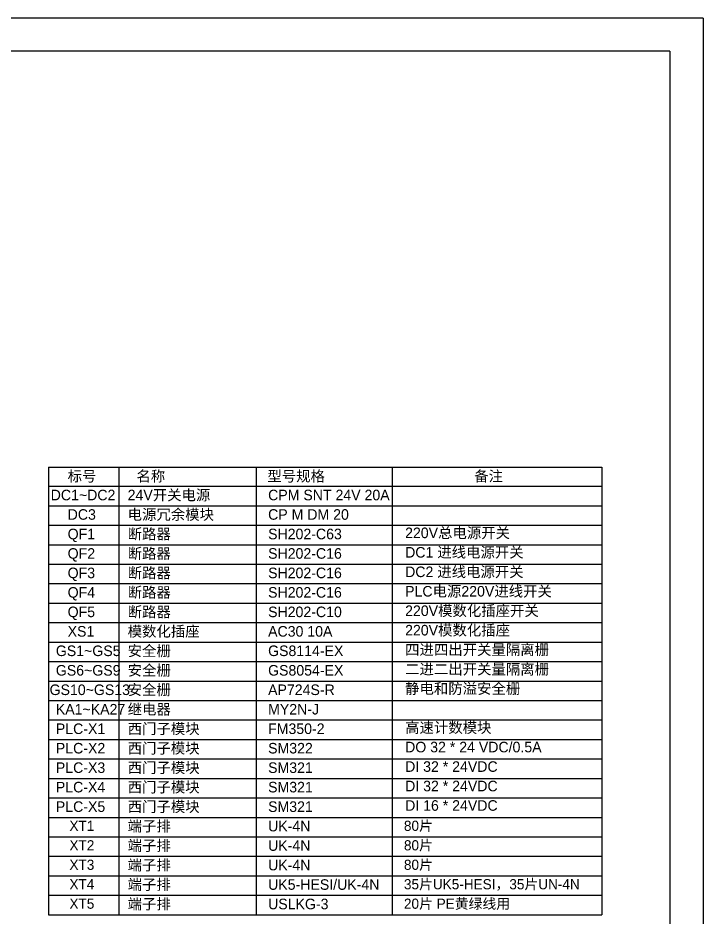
# Model space of a CAD drawing. Header units: millimetres. Extents: x 32626 to 72822, y 60047 to 123188.
# Drawn here: x 50373 to 51753, y 61273 to 63084 of the extents above; entities that cross this region are included whole.
import ezdxf

# ---------------------------------------------------------------- set-up
doc = ezdxf.new("R2010")
doc.units = ezdxf.units.MM
doc.header["$LTSCALE"] = 10
for name, color, linetype in [('1轮廓实线层', 7, 'Continuous'), ('2细线层', 4, 'Continuous'), ('6文字层', 3, 'Continuous'), ('图框层', 7, 'Continuous')]:
    doc.layers.add(name, color=color, linetype=linetype)
doc.styles.add('样式 1', font='SIMYOU.TTF', dxfattribs={"width": 0.9, "height": 12})

msp = doc.modelspace()

# ---------------------------------------------------------------- linework, layer by layer
at = {"layer": '1轮廓实线层'}
for p, q in [((50434.1, 62179.8), (51549.1, 62179.8)), ((50434.1, 62179.8), (50434.1, 61278.1)), ((50576, 62179.8), (50576, 61278.1)), ((50852.7, 62179.8), (50852.7, 61278.1)), ((51126.8, 62179.8), (51126.8, 61278.1)), ((51549.1, 62179.8), (51549.1, 61278.1)), ((50434.1, 62141.1), (51549.1, 62141.1)), ((50434.1, 62101.9), (51549.1, 62101.9)), ((50434.1, 62062.7), (51549.1, 62062.7)), ((50434.1, 62023.4), (51549.1, 62023.4)), ((50434.1, 61984.2), (51549.1, 61984.2)), ((50434.1, 61945), (51549.1, 61945)), ((50434.1, 61905.7), (51549.1, 61905.7)), ((50434.1, 61866.5), (51549.1, 61866.5)), ((50434.1, 61827.3), (51549.1, 61827.3)), ((50434.1, 61788.1), (51549.1, 61788.1)), ((50434.1, 61748.8), (51549.1, 61748.8)), ((50434.1, 61709.6), (51549.1, 61709.6)), ((50434.1, 61670.4), (51549.1, 61670.4)), ((50434.1, 61631.1), (51549.1, 61631.1)), ((50434.1, 61591.9), (51549.1, 61591.9)), ((50434.1, 61552.7), (51549.1, 61552.7)), ((50434.1, 61513.4), (51549.1, 61513.4)), ((50434.1, 61474.2), (51549.1, 61474.2)), ((50434.1, 61474.2), (51549.1, 61474.2)), ((50434.1, 61435), (51549.1, 61435)), ((50434.1, 61395.8), (51549.1, 61395.8)), ((50434.1, 61356.5), (51549.1, 61356.5)), ((50434.1, 61317.3), (51549.1, 61317.3)), ((50434.1, 61278.1), (51549.1, 61278.1))]:
    msp.add_line(p, q, dxfattribs=at)
at = {"layer": '2细线层'}
for q in [(47793.2, 63084.4), (51753.2, 60284.4)]:
    msp.add_line((51753.2, 63084.4), q, dxfattribs=at)
at = {"layer": '图框层'}
for q in [(47959.8, 63017.8), (51686.5, 60351.1)]:
    msp.add_line((51686.5, 63017.8), q, dxfattribs=at)

# ---------------------------------------------------------------- texts
at = {"layer": '6文字层', "style": '样式 1'}
for s, height, p in [('标号', 21.26, (50472.9, 62150.9)), ('名称', 21.26, (50611.5, 62150.9)), ('型号规格', 21.26, (50875.3, 62150.9)), ('备注', 21.26, (51292.2, 62150.9)), ('24V开关电源', 21.26, (50593.8, 62112.9)), ('DC1~DC2', 21.26, (50438.7, 62112.9)), ('CPM SNT 24V 20A', 21.262, (50876.8, 62112.9)), ('DC3', 21.26, (50472.9, 62073.7)), ('电源冗余模块', 21.26, (50593.8, 62073.7)), ('CP M DM 20', 21.26, (50876.8, 62073.7)), ('QF1', 21.26, (50472.9, 62034.4)), ('断路器', 21.26, (50593.8, 62034.4)), ('SH202-C63', 21.26, (50876.8, 62034.4)), ('220V总电源开关', 21.26, (51152.9, 62036.7)), ('QF2', 21.26, (50472.9, 61995.2)), ('断路器', 21.26, (50593.8, 61995.2)), ('SH202-C16', 21.26, (50876.8, 61995.2)), ('DC1 进线电源开关', 21.26, (51152.9, 61997.5)), ('QF3', 21.26, (50472.9, 61956)), ('断路器', 21.26, (50593.8, 61956)), ('SH202-C16', 21.26, (50876.8, 61956)), ('DC2 进线电源开关', 21.26, (51152.9, 61958.2)), ('QF4', 21.26, (50472.9, 61916.8)), ('断路器', 21.26, (50593.8, 61916.8)), ('SH202-C16', 21.26, (50876.8, 61916.8)), ('PLC电源220V进线开关', 21.262, (51152.9, 61919)), ('断路器', 21.26, (50593.8, 61877.5)), ('220V模数化插座开关', 21.262, (51152.9, 61879.8)), ('QF5', 21.26, (50472.9, 61877.5)), ('SH202-C10', 21.26, (50876.8, 61877.5)), ('220V模数化插座', 21.26, (51152.9, 61840.6)), ('XS1', 21.26, (50472.9, 61838.3)), ('模数化插座', 21.26, (50593.8, 61838.3)), ('AC30 10A', 21.26, (50876.8, 61838.3)), ('GS1~GS5', 21.26, (50449.1, 61799.1)), ('安全栅', 21.26, (50593.8, 61799.1)), ('GS8114-EX', 21.26, (50876.8, 61799.1)), ('四进四出开关量隔离栅', 21.26, (51152.9, 61801.3)), ('GS6~GS9', 21.26, (50449.1, 61759.8)), ('安全栅', 21.26, (50593.8, 61759.8)), ('GS8054-EX', 21.26, (50876.8, 61759.8)), ('二进二出开关量隔离栅', 21.26, (51152.9, 61762.1)), ('GS10~GS13', 21.26, (50436.5, 61720.6)), ('安全栅', 21.26, (50593.8, 61720.6)), ('AP724S-R', 21.26, (50876.8, 61720.6)), ('静电和防溢安全栅', 21.26, (51152.9, 61722.9)), ('KA1~KA27', 21.26, (50449.1, 61681.4)), ('继电器', 21.26, (50593.8, 61681.4)), ('MY2N-J', 21.26, (50876.8, 61681.4)), ('西门子模块', 21.26, (50593.8, 61642.1)), ('高速计数模块', 21.26, (51152.9, 61644.4)), ('PLC-X1', 21.26, (50449.1, 61642.1)), ('FM350-2', 21.26, (50876.8, 61642.1)), ('PLC-X2', 21.26, (50449.1, 61602.9)), ('西门子模块', 21.26, (50593.8, 61602.9)), ('SM322', 21.26, (50876.8, 61602.9)), ('DO 32 * 24 VDC/0.5A', 21.262, (51152.9, 61605.2)), ('PLC-X3', 21.26, (50449.1, 61563.7)), ('西门子模块', 21.26, (50593.8, 61563.7)), ('SM321', 21.26, (50876.8, 61563.7)), ('DI 32 * 24VDC', 21.262, (51152.9, 61565.9)), ('PLC-X4', 21.26, (50449.1, 61524.5)), ('西门子模块', 21.26, (50593.8, 61524.5)), ('SM321', 21.26, (50876.8, 61524.5)), ('DI 32 * 24VDC', 21.262, (51152.9, 61526.7)), ('PLC-X5', 21.26, (50449.1, 61485.2)), ('西门子模块', 21.26, (50593.8, 61485.2)), ('SM321', 21.26, (50876.8, 61485.2)), ('DI 16 * 24VDC', 21.262, (51152.9, 61487.5)), ('XT1', 20.45, (50476.5, 61447)), ('端子排', 21.26, (50593.8, 61446)), ('UK-4N', 21.26, (50876.8, 61446)), ('80片', 20.45, (51150.5, 61447)), ('端子排', 21.26, (50593.8, 61406.8)), ('80片', 20.45, (51150.5, 61407.7)), ('XT2', 20.45, (50476.5, 61407.7)), ('UK-4N', 21.26, (50876.8, 61406.8)), ('XT3', 20.45, (50476.5, 61368.5)), ('端子排', 21.26, (50593.8, 61367.5)), ('UK-4N', 21.26, (50876.8, 61367.5)), ('80片', 20.45, (51150.5, 61368.5)), ('XT4', 20.45, (50476.5, 61329.3)), ('端子排', 21.26, (50593.8, 61328.3)), ('UK5-HESI/UK-4N', 21.262, (50876.8, 61328.3)), ('35片UK5-HESI，35片UN-4N', 20.452, (51150.5, 61329.3)), ('XT5', 20.45, (50476.5, 61290.1)), ('端子排', 21.26, (50593.8, 61289.1)), ('USLKG-3', 21.26, (50876.8, 61289.1)), ('20片 PE黄绿线用', 20.45, (51150.5, 61290.1))]:
    msp.add_text(s, height=height, dxfattribs=at).set_placement(p)

doc.saveas('drawing.dxf')
